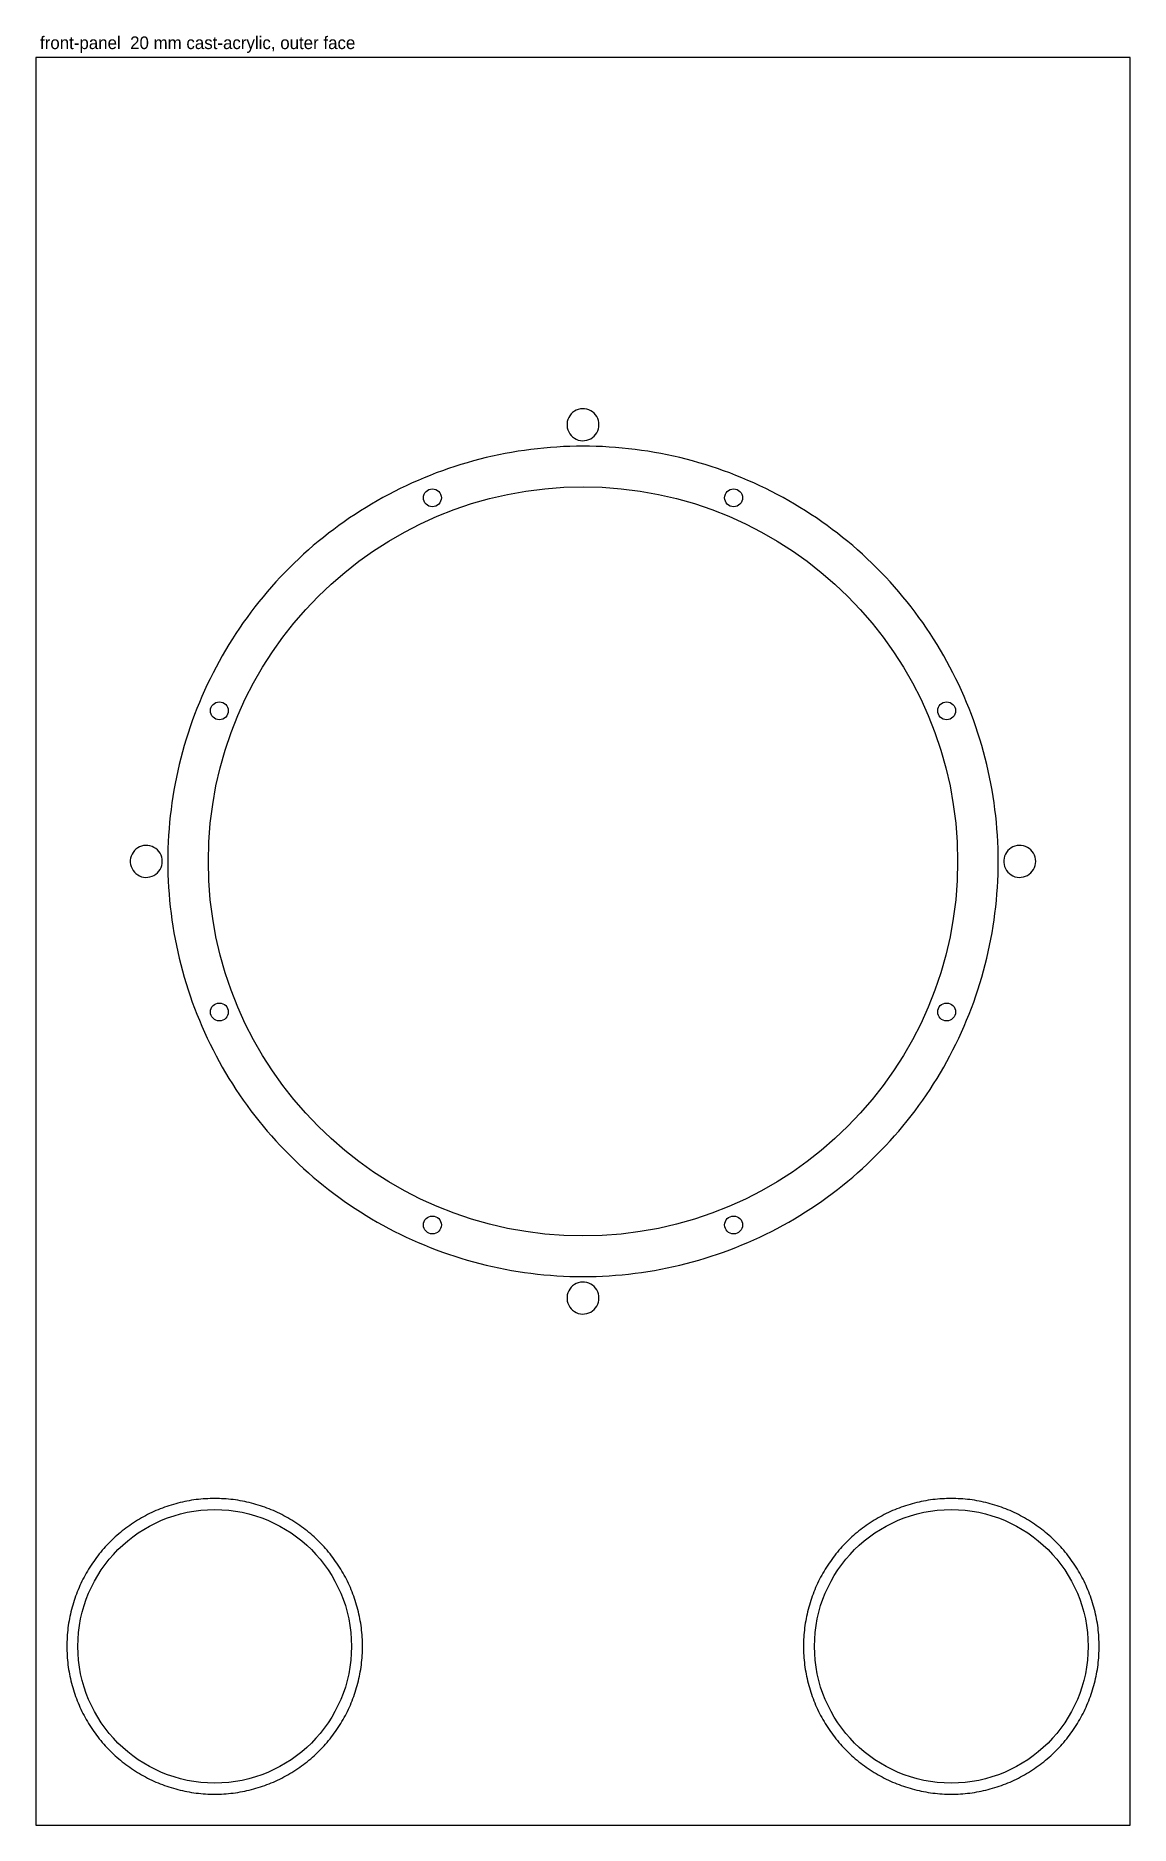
# Model space of a CAD drawing. Header units: millimetres. Extents: x 0 to 520, y 0 to 850.
import ezdxf

# ---------------------------------------------------------------- set-up
doc = ezdxf.new("R2010")
doc.units = ezdxf.units.MM
for name, color, linetype in [('CUT_INSIDE', 5, 'Continuous'), ('CUT_OUTSIDE', 1, 'Continuous'), ('NOTES', 7, 'Continuous'), ('POCKET_11MM', 3, 'Continuous'), ('POCKET_3.2MM', 3, 'Continuous'), ('POCKET_9MM', 3, 'Continuous')]:
    doc.layers.add(name, color=color, linetype=linetype)

msp = doc.modelspace()

# ---------------------------------------------------------------- linework, layer by layer
at = {"layer": 'CUT_INSIDE'}
for centre, radius in [((260, 458), 178), ((188.44, 630.77), 4.25), ((331.56, 630.77), 4.25), ((87.23, 529.56), 4.25), ((432.77, 529.56), 4.25), ((87.23, 386.44), 4.25), ((432.77, 386.44), 4.25), ((188.44, 285.23), 4.25), ((331.56, 285.23), 4.25), ((85, 85), 65), ((435, 85), 65)]:
    msp.add_circle(centre, radius, dxfattribs=at)
at = {"layer": 'CUT_OUTSIDE'}
msp.add_lwpolyline([(0, 0), (520, 0), (520, 840), (0, 840), (0, 0)], close=True, dxfattribs=at)
at = {"layer": 'POCKET_11MM'}
msp.add_lwpolyline([(457.3, 458), (457.28, 461.1), (457.2, 464.2), (457.08, 467.29), (456.91, 470.39), (456.69, 473.48), (456.42, 476.57), (456.11, 479.65), (455.74, 482.73), (455.33, 485.8), (454.87, 488.86), (454.36, 491.92), (453.81, 494.97), (453.2, 498.01), (452.55, 501.04), (451.85, 504.06), (451.1, 507.07), (450.31, 510.06), (449.47, 513.04), (448.58, 516.01), (447.64, 518.97), (446.66, 521.91), (445.64, 524.83), (444.56, 527.74), (443.44, 530.63), (442.28, 533.5), (441.07, 536.36), (439.82, 539.19), (438.52, 542.01), (437.18, 544.8), (435.8, 547.57), (434.37, 550.32), (432.9, 553.05), (431.38, 555.75), (429.82, 558.43), (428.23, 561.09), (426.59, 563.72), (424.9, 566.32), (423.18, 568.9), (421.42, 571.45), (419.62, 573.97), (417.78, 576.46), (415.9, 578.93), (413.98, 581.36), (412.02, 583.76), (410.03, 586.14), (408, 588.48), (405.93, 590.79), (403.83, 593.06), (401.69, 595.3), (399.51, 597.51), (397.3, 599.69), (395.06, 601.83), (392.79, 603.93), (390.48, 606), (388.14, 608.03), (385.76, 610.02), (383.36, 611.98), (380.93, 613.9), (378.46, 615.78), (375.97, 617.62), (373.45, 619.42), (370.9, 621.18), (368.32, 622.9), (365.72, 624.59), (363.09, 626.23), (360.43, 627.82), (357.75, 629.38), (355.05, 630.9), (352.32, 632.37), (349.57, 633.8), (346.8, 635.18), (344.01, 636.52), (341.19, 637.82), (338.36, 639.07), (335.5, 640.28), (332.63, 641.44), (329.74, 642.56), (326.83, 643.64), (323.91, 644.66), (320.97, 645.64), (318.01, 646.58), (315.04, 647.47), (312.06, 648.31), (309.07, 649.1), (306.06, 649.85), (303.04, 650.55), (300.01, 651.2), (296.97, 651.81), (293.92, 652.36), (290.86, 652.87), (287.8, 653.33), (284.73, 653.74), (281.65, 654.11), (278.57, 654.42), (275.48, 654.69), (272.39, 654.91), (269.29, 655.08), (266.2, 655.2), (263.1, 655.28), (260, 655.3), (256.9, 655.28), (253.8, 655.2), (250.71, 655.08), (247.61, 654.91), (244.52, 654.69), (241.43, 654.42), (238.35, 654.11), (235.27, 653.74), (232.2, 653.33), (229.14, 652.87), (226.08, 652.36), (223.03, 651.81), (219.99, 651.2), (216.96, 650.55), (213.94, 649.85), (210.93, 649.1), (207.94, 648.31), (204.96, 647.47), (201.99, 646.58), (199.03, 645.64), (196.09, 644.66), (193.17, 643.64), (190.26, 642.56), (187.37, 641.44), (184.5, 640.28), (181.64, 639.07), (178.81, 637.82), (175.99, 636.52), (173.2, 635.18), (170.43, 633.8), (167.68, 632.37), (164.95, 630.9), (162.25, 629.38), (159.57, 627.82), (156.91, 626.23), (154.28, 624.59), (151.68, 622.9), (149.1, 621.18), (146.55, 619.42), (144.03, 617.62), (141.54, 615.78), (139.07, 613.9), (136.64, 611.98), (134.24, 610.02), (131.86, 608.03), (129.52, 606), (127.21, 603.93), (124.94, 601.83), (122.7, 599.69), (120.49, 597.51), (118.31, 595.3), (116.17, 593.06), (114.07, 590.79), (112, 588.48), (109.97, 586.14), (107.98, 583.76), (106.02, 581.36), (104.1, 578.93), (102.22, 576.46), (100.38, 573.97), (98.58, 571.45), (96.82, 568.9), (95.1, 566.32), (93.41, 563.72), (91.77, 561.09), (90.18, 558.43), (88.62, 555.75), (87.1, 553.05), (85.63, 550.32), (84.2, 547.57), (82.82, 544.8), (81.48, 542.01), (80.18, 539.19), (78.93, 536.36), (77.72, 533.5), (76.56, 530.63), (75.44, 527.74), (74.36, 524.83), (73.34, 521.91), (72.36, 518.97), (71.42, 516.01), (70.53, 513.04), (69.69, 510.06), (68.9, 507.07), (68.15, 504.06), (67.45, 501.04), (66.8, 498.01), (66.19, 494.97), (65.64, 491.92), (65.13, 488.86), (64.67, 485.8), (64.26, 482.73), (63.89, 479.65), (63.58, 476.57), (63.31, 473.48), (63.09, 470.39), (62.92, 467.29), (62.8, 464.2), (62.72, 461.1), (62.7, 458), (62.72, 454.9), (62.8, 451.8), (62.92, 448.71), (63.09, 445.61), (63.31, 442.52), (63.58, 439.43), (63.89, 436.35), (64.26, 433.27), (64.67, 430.2), (65.13, 427.14), (65.64, 424.08), (66.19, 421.03), (66.8, 417.99), (67.45, 414.96), (68.15, 411.94), (68.9, 408.93), (69.69, 405.94), (70.53, 402.96), (71.42, 399.99), (72.36, 397.03), (73.34, 394.09), (74.36, 391.17), (75.44, 388.26), (76.56, 385.37), (77.72, 382.5), (78.93, 379.64), (80.18, 376.81), (81.48, 373.99), (82.82, 371.2), (84.2, 368.43), (85.63, 365.68), (87.1, 362.95), (88.62, 360.25), (90.18, 357.57), (91.77, 354.91), (93.41, 352.28), (95.1, 349.68), (96.82, 347.1), (98.58, 344.55), (100.38, 342.03), (102.22, 339.54), (104.1, 337.07), (106.02, 334.64), (107.98, 332.24), (109.97, 329.86), (112, 327.52), (114.07, 325.21), (116.17, 322.94), (118.31, 320.7), (120.49, 318.49), (122.7, 316.31), (124.94, 314.17), (127.21, 312.07), (129.52, 310), (131.86, 307.97), (134.24, 305.98), (136.64, 304.02), (139.07, 302.1), (141.54, 300.22), (144.03, 298.38), (146.55, 296.58), (149.1, 294.82), (151.68, 293.1), (154.28, 291.41), (156.91, 289.77), (159.57, 288.18), (162.25, 286.62), (164.95, 285.1), (167.68, 283.63), (170.43, 282.2), (173.2, 280.82), (175.99, 279.48), (178.81, 278.18), (181.64, 276.93), (184.5, 275.72), (187.37, 274.56), (190.26, 273.44), (193.17, 272.36), (196.09, 271.34), (199.03, 270.36), (201.99, 269.42), (204.96, 268.53), (207.94, 267.69), (210.93, 266.9), (213.94, 266.15), (216.96, 265.45), (219.99, 264.8), (223.03, 264.19), (226.08, 263.64), (229.14, 263.13), (232.2, 262.67), (235.27, 262.26), (238.35, 261.89), (241.43, 261.58), (244.52, 261.31), (247.61, 261.09), (250.71, 260.92), (253.8, 260.8), (256.9, 260.72), (260, 260.7), (263.1, 260.72), (266.2, 260.8), (269.29, 260.92), (272.39, 261.09), (275.48, 261.31), (278.57, 261.58), (281.65, 261.89), (284.73, 262.26), (287.8, 262.67), (290.86, 263.13), (293.92, 263.64), (296.97, 264.19), (300.01, 264.8), (303.04, 265.45), (306.06, 266.15), (309.07, 266.9), (312.06, 267.69), (315.04, 268.53), (318.01, 269.42), (320.97, 270.36), (323.91, 271.34), (326.83, 272.36), (329.74, 273.44), (332.63, 274.56), (335.5, 275.72), (338.36, 276.93), (341.19, 278.18), (344.01, 279.48), (346.8, 280.82), (349.57, 282.2), (352.32, 283.63), (355.05, 285.1), (357.75, 286.62), (360.43, 288.18), (363.09, 289.77), (365.72, 291.41), (368.32, 293.1), (370.9, 294.82), (373.45, 296.58), (375.97, 298.38), (378.46, 300.22), (380.93, 302.1), (383.36, 304.02), (385.76, 305.98), (388.14, 307.97), (390.48, 310), (392.79, 312.07), (395.06, 314.17), (397.3, 316.31), (399.51, 318.49), (401.69, 320.7), (403.83, 322.94), (405.93, 325.21), (408, 327.52), (410.03, 329.86), (412.02, 332.24), (413.98, 334.64), (415.9, 337.07), (417.78, 339.54), (419.62, 342.03), (421.42, 344.55), (423.18, 347.1), (424.9, 349.68), (426.59, 352.28), (428.23, 354.91), (429.82, 357.57), (431.38, 360.25), (432.9, 362.95), (434.37, 365.68), (435.8, 368.43), (437.18, 371.2), (438.52, 373.99), (439.82, 376.81), (441.07, 379.64), (442.28, 382.5), (443.44, 385.37), (444.56, 388.26), (445.64, 391.17), (446.66, 394.09), (447.64, 397.03), (448.58, 399.99), (449.47, 402.96), (450.31, 405.94), (451.1, 408.93), (451.85, 411.94), (452.55, 414.96), (453.2, 417.99), (453.81, 421.03), (454.36, 424.08), (454.87, 427.14), (455.33, 430.2), (455.74, 433.27), (456.11, 436.35), (456.42, 439.43), (456.69, 442.52), (456.91, 445.61), (457.08, 448.71), (457.2, 451.8), (457.28, 454.9), (457.3, 458)], close=True, dxfattribs=at)
at = {"layer": 'POCKET_3.2MM'}
for points in [[(267.6, 665.5), (267.53, 666.51), (267.33, 667.51), (267, 668.47), (266.54, 669.37), (265.96, 670.21), (265.28, 670.96), (264.51, 671.62), (263.65, 672.16), (262.73, 672.59), (261.76, 672.89), (260.76, 673.06), (259.75, 673.1), (258.74, 672.99), (257.75, 672.76), (256.8, 672.39), (255.91, 671.91), (255.09, 671.3), (254.36, 670.6), (253.73, 669.8), (253.22, 668.93), (252.82, 667.99), (252.55, 667.01), (252.42, 666.01), (252.42, 664.99), (252.55, 663.99), (252.82, 663.01), (253.22, 662.07), (253.73, 661.2), (254.36, 660.4), (255.09, 659.7), (255.91, 659.09), (256.8, 658.61), (257.75, 658.24), (258.74, 658.01), (259.75, 657.9), (260.76, 657.94), (261.76, 658.11), (262.73, 658.41), (263.65, 658.84), (264.51, 659.38), (265.28, 660.04), (265.96, 660.79), (266.54, 661.63), (267, 662.53), (267.33, 663.49), (267.53, 664.49), (267.6, 665.5)], [(60.1, 458), (60.03, 459.01), (59.83, 460.01), (59.5, 460.97), (59.04, 461.87), (58.46, 462.71), (57.78, 463.46), (57.01, 464.12), (56.15, 464.66), (55.23, 465.09), (54.26, 465.39), (53.26, 465.56), (52.25, 465.6), (51.24, 465.49), (50.25, 465.26), (49.3, 464.89), (48.41, 464.41), (47.59, 463.8), (46.86, 463.1), (46.23, 462.3), (45.72, 461.43), (45.32, 460.49), (45.05, 459.51), (44.92, 458.51), (44.92, 457.49), (45.05, 456.49), (45.32, 455.51), (45.72, 454.57), (46.23, 453.7), (46.86, 452.9), (47.59, 452.2), (48.41, 451.59), (49.3, 451.11), (50.25, 450.74), (51.24, 450.51), (52.25, 450.4), (53.26, 450.44), (54.26, 450.61), (55.23, 450.91), (56.15, 451.34), (57.01, 451.88), (57.78, 452.54), (58.46, 453.29), (59.04, 454.13), (59.5, 455.03), (59.83, 455.99), (60.03, 456.99), (60.1, 458)], [(475.1, 458), (475.03, 459.01), (474.83, 460.01), (474.5, 460.97), (474.04, 461.87), (473.46, 462.71), (472.78, 463.46), (472.01, 464.12), (471.15, 464.66), (470.23, 465.09), (469.26, 465.39), (468.26, 465.56), (467.25, 465.6), (466.24, 465.49), (465.25, 465.26), (464.3, 464.89), (463.41, 464.41), (462.59, 463.8), (461.86, 463.1), (461.23, 462.3), (460.72, 461.43), (460.32, 460.49), (460.05, 459.51), (459.92, 458.51), (459.92, 457.49), (460.05, 456.49), (460.32, 455.51), (460.72, 454.57), (461.23, 453.7), (461.86, 452.9), (462.59, 452.2), (463.41, 451.59), (464.3, 451.11), (465.25, 450.74), (466.24, 450.51), (467.25, 450.4), (468.26, 450.44), (469.26, 450.61), (470.23, 450.91), (471.15, 451.34), (472.01, 451.88), (472.78, 452.54), (473.46, 453.29), (474.04, 454.13), (474.5, 455.03), (474.83, 455.99), (475.03, 456.99), (475.1, 458)], [(267.6, 250.5), (267.53, 251.51), (267.33, 252.51), (267, 253.47), (266.54, 254.37), (265.96, 255.21), (265.28, 255.96), (264.51, 256.62), (263.65, 257.16), (262.73, 257.59), (261.76, 257.89), (260.76, 258.06), (259.75, 258.1), (258.74, 257.99), (257.75, 257.76), (256.8, 257.39), (255.91, 256.91), (255.09, 256.3), (254.36, 255.6), (253.73, 254.8), (253.22, 253.93), (252.82, 252.99), (252.55, 252.01), (252.42, 251.01), (252.42, 249.99), (252.55, 248.99), (252.82, 248.01), (253.22, 247.07), (253.73, 246.2), (254.36, 245.4), (255.09, 244.7), (255.91, 244.09), (256.8, 243.61), (257.75, 243.24), (258.74, 243.01), (259.75, 242.9), (260.76, 242.94), (261.76, 243.11), (262.73, 243.41), (263.65, 243.84), (264.51, 244.38), (265.28, 245.04), (265.96, 245.79), (266.54, 246.63), (267, 247.53), (267.33, 248.49), (267.53, 249.49), (267.6, 250.5)]]:
    msp.add_lwpolyline(points, close=True, dxfattribs=at)
at = {"layer": 'POCKET_9MM'}
for points in [[(155.25, 85), (155.24, 86.1), (155.22, 87.21), (155.17, 88.31), (155.11, 89.41), (155.03, 90.51), (154.94, 91.61), (154.83, 92.71), (154.7, 93.8), (154.55, 94.9), (154.39, 95.99), (154.2, 97.08), (154.01, 98.16), (153.79, 99.25), (153.56, 100.32), (153.31, 101.4), (153.04, 102.47), (152.76, 103.54), (152.46, 104.6), (152.14, 105.66), (151.81, 106.71), (151.46, 107.76), (151.1, 108.8), (150.71, 109.83), (150.32, 110.86), (149.9, 111.88), (149.47, 112.9), (149.03, 113.91), (148.56, 114.91), (148.09, 115.91), (147.59, 116.89), (147.08, 117.87), (146.56, 118.84), (146.02, 119.81), (145.47, 120.76), (144.9, 121.71), (144.31, 122.64), (143.72, 123.57), (143.1, 124.49), (142.48, 125.39), (141.83, 126.29), (141.18, 127.18), (140.51, 128.06), (139.83, 128.92), (139.13, 129.78), (138.42, 130.62), (137.7, 131.46), (136.96, 132.28), (136.21, 133.09), (135.45, 133.89), (134.67, 134.67), (133.89, 135.45), (133.09, 136.21), (132.28, 136.96), (131.46, 137.7), (130.62, 138.42), (129.78, 139.13), (128.92, 139.83), (128.06, 140.51), (127.18, 141.18), (126.29, 141.83), (125.39, 142.48), (124.49, 143.1), (123.57, 143.72), (122.64, 144.31), (121.71, 144.9), (120.76, 145.47), (119.81, 146.02), (118.84, 146.56), (117.87, 147.08), (116.89, 147.59), (115.91, 148.09), (114.91, 148.56), (113.91, 149.03), (112.9, 149.47), (111.88, 149.9), (110.86, 150.32), (109.83, 150.71), (108.8, 151.1), (107.76, 151.46), (106.71, 151.81), (105.66, 152.14), (104.6, 152.46), (103.54, 152.76), (102.47, 153.04), (101.4, 153.31), (100.32, 153.56), (99.25, 153.79), (98.16, 154.01), (97.08, 154.2), (95.99, 154.39), (94.9, 154.55), (93.8, 154.7), (92.71, 154.83), (91.61, 154.94), (90.51, 155.03), (89.41, 155.11), (88.31, 155.17), (87.21, 155.22), (86.1, 155.24), (85, 155.25), (83.9, 155.24), (82.79, 155.22), (81.69, 155.17), (80.59, 155.11), (79.49, 155.03), (78.39, 154.94), (77.29, 154.83), (76.2, 154.7), (75.1, 154.55), (74.01, 154.39), (72.92, 154.2), (71.84, 154.01), (70.75, 153.79), (69.68, 153.56), (68.6, 153.31), (67.53, 153.04), (66.46, 152.76), (65.4, 152.46), (64.34, 152.14), (63.29, 151.81), (62.24, 151.46), (61.2, 151.1), (60.17, 150.71), (59.14, 150.32), (58.12, 149.9), (57.1, 149.47), (56.09, 149.03), (55.09, 148.56), (54.09, 148.09), (53.11, 147.59), (52.13, 147.08), (51.16, 146.56), (50.19, 146.02), (49.24, 145.47), (48.29, 144.9), (47.36, 144.31), (46.43, 143.72), (45.51, 143.1), (44.61, 142.48), (43.71, 141.83), (42.82, 141.18), (41.94, 140.51), (41.08, 139.83), (40.22, 139.13), (39.38, 138.42), (38.54, 137.7), (37.72, 136.96), (36.91, 136.21), (36.11, 135.45), (35.33, 134.67), (34.55, 133.89), (33.79, 133.09), (33.04, 132.28), (32.3, 131.46), (31.58, 130.62), (30.87, 129.78), (30.17, 128.92), (29.49, 128.06), (28.82, 127.18), (28.17, 126.29), (27.52, 125.39), (26.9, 124.49), (26.28, 123.57), (25.69, 122.64), (25.1, 121.71), (24.53, 120.76), (23.98, 119.81), (23.44, 118.84), (22.92, 117.87), (22.41, 116.89), (21.91, 115.91), (21.44, 114.91), (20.97, 113.91), (20.53, 112.9), (20.1, 111.88), (19.68, 110.86), (19.29, 109.83), (18.9, 108.8), (18.54, 107.76), (18.19, 106.71), (17.86, 105.66), (17.54, 104.6), (17.24, 103.54), (16.96, 102.47), (16.69, 101.4), (16.44, 100.32), (16.21, 99.25), (15.99, 98.16), (15.8, 97.08), (15.61, 95.99), (15.45, 94.9), (15.3, 93.8), (15.17, 92.71), (15.06, 91.61), (14.97, 90.51), (14.89, 89.41), (14.83, 88.31), (14.78, 87.21), (14.76, 86.1), (14.75, 85), (14.76, 83.9), (14.78, 82.79), (14.83, 81.69), (14.89, 80.59), (14.97, 79.49), (15.06, 78.39), (15.17, 77.29), (15.3, 76.2), (15.45, 75.1), (15.61, 74.01), (15.8, 72.92), (15.99, 71.84), (16.21, 70.75), (16.44, 69.68), (16.69, 68.6), (16.96, 67.53), (17.24, 66.46), (17.54, 65.4), (17.86, 64.34), (18.19, 63.29), (18.54, 62.24), (18.9, 61.2), (19.29, 60.17), (19.68, 59.14), (20.1, 58.12), (20.53, 57.1), (20.97, 56.09), (21.44, 55.09), (21.91, 54.09), (22.41, 53.11), (22.92, 52.13), (23.44, 51.16), (23.98, 50.19), (24.53, 49.24), (25.1, 48.29), (25.69, 47.36), (26.28, 46.43), (26.9, 45.51), (27.52, 44.61), (28.17, 43.71), (28.82, 42.82), (29.49, 41.94), (30.17, 41.08), (30.87, 40.22), (31.58, 39.38), (32.3, 38.54), (33.04, 37.72), (33.79, 36.91), (34.55, 36.11), (35.33, 35.33), (36.11, 34.55), (36.91, 33.79), (37.72, 33.04), (38.54, 32.3), (39.38, 31.58), (40.22, 30.87), (41.08, 30.17), (41.94, 29.49), (42.82, 28.82), (43.71, 28.17), (44.61, 27.52), (45.51, 26.9), (46.43, 26.28), (47.36, 25.69), (48.29, 25.1), (49.24, 24.53), (50.19, 23.98), (51.16, 23.44), (52.13, 22.92), (53.11, 22.41), (54.09, 21.91), (55.09, 21.44), (56.09, 20.97), (57.1, 20.53), (58.12, 20.1), (59.14, 19.68), (60.17, 19.29), (61.2, 18.9), (62.24, 18.54), (63.29, 18.19), (64.34, 17.86), (65.4, 17.54), (66.46, 17.24), (67.53, 16.96), (68.6, 16.69), (69.68, 16.44), (70.75, 16.21), (71.84, 15.99), (72.92, 15.8), (74.01, 15.61), (75.1, 15.45), (76.2, 15.3), (77.29, 15.17), (78.39, 15.06), (79.49, 14.97), (80.59, 14.89), (81.69, 14.83), (82.79, 14.78), (83.9, 14.76), (85, 14.75), (86.1, 14.76), (87.21, 14.78), (88.31, 14.83), (89.41, 14.89), (90.51, 14.97), (91.61, 15.06), (92.71, 15.17), (93.8, 15.3), (94.9, 15.45), (95.99, 15.61), (97.08, 15.8), (98.16, 15.99), (99.25, 16.21), (100.32, 16.44), (101.4, 16.69), (102.47, 16.96), (103.54, 17.24), (104.6, 17.54), (105.66, 17.86), (106.71, 18.19), (107.76, 18.54), (108.8, 18.9), (109.83, 19.29), (110.86, 19.68), (111.88, 20.1), (112.9, 20.53), (113.91, 20.97), (114.91, 21.44), (115.91, 21.91), (116.89, 22.41), (117.87, 22.92), (118.84, 23.44), (119.81, 23.98), (120.76, 24.53), (121.71, 25.1), (122.64, 25.69), (123.57, 26.28), (124.49, 26.9), (125.39, 27.52), (126.29, 28.17), (127.18, 28.82), (128.06, 29.49), (128.92, 30.17), (129.78, 30.87), (130.62, 31.58), (131.46, 32.3), (132.28, 33.04), (133.09, 33.79), (133.89, 34.55), (134.67, 35.33), (135.45, 36.11), (136.21, 36.91), (136.96, 37.72), (137.7, 38.54), (138.42, 39.38), (139.13, 40.22), (139.83, 41.08), (140.51, 41.94), (141.18, 42.82), (141.83, 43.71), (142.48, 44.61), (143.1, 45.51), (143.72, 46.43), (144.31, 47.36), (144.9, 48.29), (145.47, 49.24), (146.02, 50.19), (146.56, 51.16), (147.08, 52.13), (147.59, 53.11), (148.09, 54.09), (148.56, 55.09), (149.03, 56.09), (149.47, 57.1), (149.9, 58.12), (150.32, 59.14), (150.71, 60.17), (151.1, 61.2), (151.46, 62.24), (151.81, 63.29), (152.14, 64.34), (152.46, 65.4), (152.76, 66.46), (153.04, 67.53), (153.31, 68.6), (153.56, 69.68), (153.79, 70.75), (154.01, 71.84), (154.2, 72.92), (154.39, 74.01), (154.55, 75.1), (154.7, 76.2), (154.83, 77.29), (154.94, 78.39), (155.03, 79.49), (155.11, 80.59), (155.17, 81.69), (155.22, 82.79), (155.24, 83.9), (155.25, 85)], [(505.25, 85), (505.24, 86.1), (505.22, 87.21), (505.17, 88.31), (505.11, 89.41), (505.03, 90.51), (504.94, 91.61), (504.83, 92.71), (504.7, 93.8), (504.55, 94.9), (504.39, 95.99), (504.2, 97.08), (504.01, 98.16), (503.79, 99.25), (503.56, 100.32), (503.31, 101.4), (503.04, 102.47), (502.76, 103.54), (502.46, 104.6), (502.14, 105.66), (501.81, 106.71), (501.46, 107.76), (501.1, 108.8), (500.71, 109.83), (500.32, 110.86), (499.9, 111.88), (499.47, 112.9), (499.03, 113.91), (498.56, 114.91), (498.09, 115.91), (497.59, 116.89), (497.08, 117.87), (496.56, 118.84), (496.02, 119.81), (495.47, 120.76), (494.9, 121.71), (494.31, 122.64), (493.72, 123.57), (493.1, 124.49), (492.48, 125.39), (491.83, 126.29), (491.18, 127.18), (490.51, 128.06), (489.83, 128.92), (489.13, 129.78), (488.42, 130.62), (487.7, 131.46), (486.96, 132.28), (486.21, 133.09), (485.45, 133.89), (484.67, 134.67), (483.89, 135.45), (483.09, 136.21), (482.28, 136.96), (481.46, 137.7), (480.62, 138.42), (479.78, 139.13), (478.92, 139.83), (478.06, 140.51), (477.18, 141.18), (476.29, 141.83), (475.39, 142.48), (474.49, 143.1), (473.57, 143.72), (472.64, 144.31), (471.71, 144.9), (470.76, 145.47), (469.81, 146.02), (468.84, 146.56), (467.87, 147.08), (466.89, 147.59), (465.91, 148.09), (464.91, 148.56), (463.91, 149.03), (462.9, 149.47), (461.88, 149.9), (460.86, 150.32), (459.83, 150.71), (458.8, 151.1), (457.76, 151.46), (456.71, 151.81), (455.66, 152.14), (454.6, 152.46), (453.54, 152.76), (452.47, 153.04), (451.4, 153.31), (450.32, 153.56), (449.25, 153.79), (448.16, 154.01), (447.08, 154.2), (445.99, 154.39), (444.9, 154.55), (443.8, 154.7), (442.71, 154.83), (441.61, 154.94), (440.51, 155.03), (439.41, 155.11), (438.31, 155.17), (437.21, 155.22), (436.1, 155.24), (435, 155.25), (433.9, 155.24), (432.79, 155.22), (431.69, 155.17), (430.59, 155.11), (429.49, 155.03), (428.39, 154.94), (427.29, 154.83), (426.2, 154.7), (425.1, 154.55), (424.01, 154.39), (422.92, 154.2), (421.84, 154.01), (420.75, 153.79), (419.68, 153.56), (418.6, 153.31), (417.53, 153.04), (416.46, 152.76), (415.4, 152.46), (414.34, 152.14), (413.29, 151.81), (412.24, 151.46), (411.2, 151.1), (410.17, 150.71), (409.14, 150.32), (408.12, 149.9), (407.1, 149.47), (406.09, 149.03), (405.09, 148.56), (404.09, 148.09), (403.11, 147.59), (402.13, 147.08), (401.16, 146.56), (400.19, 146.02), (399.24, 145.47), (398.29, 144.9), (397.36, 144.31), (396.43, 143.72), (395.51, 143.1), (394.61, 142.48), (393.71, 141.83), (392.82, 141.18), (391.94, 140.51), (391.08, 139.83), (390.22, 139.13), (389.38, 138.42), (388.54, 137.7), (387.72, 136.96), (386.91, 136.21), (386.11, 135.45), (385.33, 134.67), (384.55, 133.89), (383.79, 133.09), (383.04, 132.28), (382.3, 131.46), (381.58, 130.62), (380.87, 129.78), (380.17, 128.92), (379.49, 128.06), (378.82, 127.18), (378.17, 126.29), (377.52, 125.39), (376.9, 124.49), (376.28, 123.57), (375.69, 122.64), (375.1, 121.71), (374.53, 120.76), (373.98, 119.81), (373.44, 118.84), (372.92, 117.87), (372.41, 116.89), (371.91, 115.91), (371.44, 114.91), (370.97, 113.91), (370.53, 112.9), (370.1, 111.88), (369.68, 110.86), (369.29, 109.83), (368.9, 108.8), (368.54, 107.76), (368.19, 106.71), (367.86, 105.66), (367.54, 104.6), (367.24, 103.54), (366.96, 102.47), (366.69, 101.4), (366.44, 100.32), (366.21, 99.25), (365.99, 98.16), (365.8, 97.08), (365.61, 95.99), (365.45, 94.9), (365.3, 93.8), (365.17, 92.71), (365.06, 91.61), (364.97, 90.51), (364.89, 89.41), (364.83, 88.31), (364.78, 87.21), (364.76, 86.1), (364.75, 85), (364.76, 83.9), (364.78, 82.79), (364.83, 81.69), (364.89, 80.59), (364.97, 79.49), (365.06, 78.39), (365.17, 77.29), (365.3, 76.2), (365.45, 75.1), (365.61, 74.01), (365.8, 72.92), (365.99, 71.84), (366.21, 70.75), (366.44, 69.68), (366.69, 68.6), (366.96, 67.53), (367.24, 66.46), (367.54, 65.4), (367.86, 64.34), (368.19, 63.29), (368.54, 62.24), (368.9, 61.2), (369.29, 60.17), (369.68, 59.14), (370.1, 58.12), (370.53, 57.1), (370.97, 56.09), (371.44, 55.09), (371.91, 54.09), (372.41, 53.11), (372.92, 52.13), (373.44, 51.16), (373.98, 50.19), (374.53, 49.24), (375.1, 48.29), (375.69, 47.36), (376.28, 46.43), (376.9, 45.51), (377.52, 44.61), (378.17, 43.71), (378.82, 42.82), (379.49, 41.94), (380.17, 41.08), (380.87, 40.22), (381.58, 39.38), (382.3, 38.54), (383.04, 37.72), (383.79, 36.91), (384.55, 36.11), (385.33, 35.33), (386.11, 34.55), (386.91, 33.79), (387.72, 33.04), (388.54, 32.3), (389.38, 31.58), (390.22, 30.87), (391.08, 30.17), (391.94, 29.49), (392.82, 28.82), (393.71, 28.17), (394.61, 27.52), (395.51, 26.9), (396.43, 26.28), (397.36, 25.69), (398.29, 25.1), (399.24, 24.53), (400.19, 23.98), (401.16, 23.44), (402.13, 22.92), (403.11, 22.41), (404.09, 21.91), (405.09, 21.44), (406.09, 20.97), (407.1, 20.53), (408.12, 20.1), (409.14, 19.68), (410.17, 19.29), (411.2, 18.9), (412.24, 18.54), (413.29, 18.19), (414.34, 17.86), (415.4, 17.54), (416.46, 17.24), (417.53, 16.96), (418.6, 16.69), (419.68, 16.44), (420.75, 16.21), (421.84, 15.99), (422.92, 15.8), (424.01, 15.61), (425.1, 15.45), (426.2, 15.3), (427.29, 15.17), (428.39, 15.06), (429.49, 14.97), (430.59, 14.89), (431.69, 14.83), (432.79, 14.78), (433.9, 14.76), (435, 14.75), (436.1, 14.76), (437.21, 14.78), (438.31, 14.83), (439.41, 14.89), (440.51, 14.97), (441.61, 15.06), (442.71, 15.17), (443.8, 15.3), (444.9, 15.45), (445.99, 15.61), (447.08, 15.8), (448.16, 15.99), (449.25, 16.21), (450.32, 16.44), (451.4, 16.69), (452.47, 16.96), (453.54, 17.24), (454.6, 17.54), (455.66, 17.86), (456.71, 18.19), (457.76, 18.54), (458.8, 18.9), (459.83, 19.29), (460.86, 19.68), (461.88, 20.1), (462.9, 20.53), (463.91, 20.97), (464.91, 21.44), (465.91, 21.91), (466.89, 22.41), (467.87, 22.92), (468.84, 23.44), (469.81, 23.98), (470.76, 24.53), (471.71, 25.1), (472.64, 25.69), (473.57, 26.28), (474.49, 26.9), (475.39, 27.52), (476.29, 28.17), (477.18, 28.82), (478.06, 29.49), (478.92, 30.17), (479.78, 30.87), (480.62, 31.58), (481.46, 32.3), (482.28, 33.04), (483.09, 33.79), (483.89, 34.55), (484.67, 35.33), (485.45, 36.11), (486.21, 36.91), (486.96, 37.72), (487.7, 38.54), (488.42, 39.38), (489.13, 40.22), (489.83, 41.08), (490.51, 41.94), (491.18, 42.82), (491.83, 43.71), (492.48, 44.61), (493.1, 45.51), (493.72, 46.43), (494.31, 47.36), (494.9, 48.29), (495.47, 49.24), (496.02, 50.19), (496.56, 51.16), (497.08, 52.13), (497.59, 53.11), (498.09, 54.09), (498.56, 55.09), (499.03, 56.09), (499.47, 57.1), (499.9, 58.12), (500.32, 59.14), (500.71, 60.17), (501.1, 61.2), (501.46, 62.24), (501.81, 63.29), (502.14, 64.34), (502.46, 65.4), (502.76, 66.46), (503.04, 67.53), (503.31, 68.6), (503.56, 69.68), (503.79, 70.75), (504.01, 71.84), (504.2, 72.92), (504.39, 74.01), (504.55, 75.1), (504.7, 76.2), (504.83, 77.29), (504.94, 78.39), (505.03, 79.49), (505.11, 80.59), (505.17, 81.69), (505.22, 82.79), (505.24, 83.9), (505.25, 85)]]:
    msp.add_lwpolyline(points, close=True, dxfattribs=at)

# ---------------------------------------------------------------- texts
at = {"layer": 'NOTES'}
msp.add_text('front-panel  20 mm cast-acrylic, outer face', height=6, dxfattribs=at).set_placement((2, 844))

doc.saveas('drawing.dxf')
